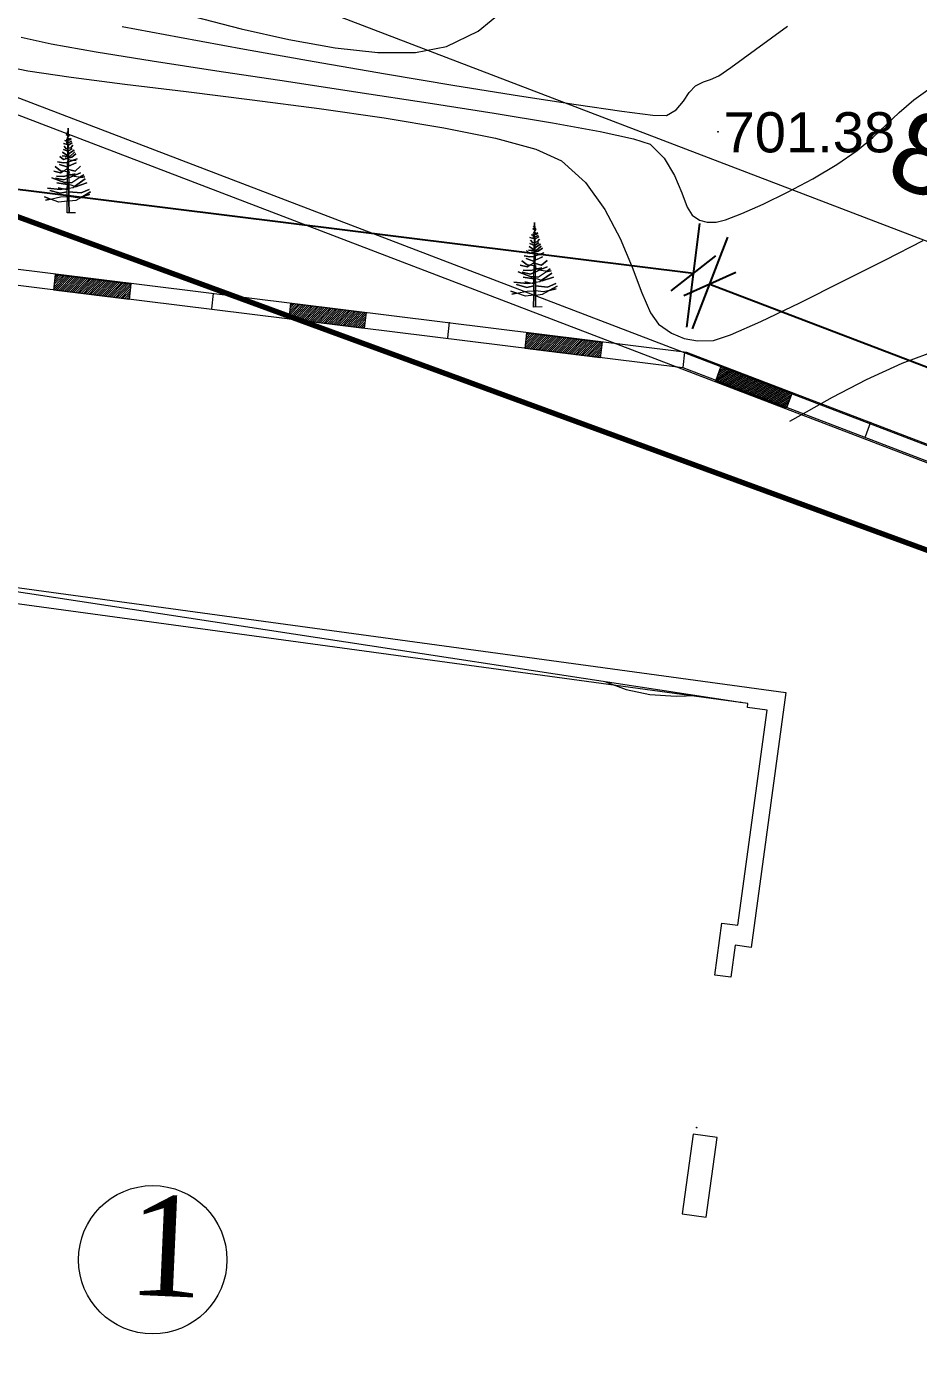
# Model space of a CAD drawing. Header units: feet. Extents: x 3381 to 682707, y 675186 to 4374675.
# Drawn here: x 681312.7 to 681334.9, y 4373090.98 to 4373124 of the extents above; entities that cross this region are included whole.
import ezdxf

# ---------------------------------------------------------------- set-up
doc = ezdxf.new("R2010")
doc.units = ezdxf.units.FT
doc.header["$MEASUREMENT"] = 0
doc.header["$PDMODE"] = 34
doc.header["$PDSIZE"] = 0.01
doc.linetypes.add('DUZ', pattern=[0])
doc.layers.get('0').update_dxf_attribs({"linetype": 'CONTINUOUS'})
doc.layers.get('Defpoints').update_dxf_attribs({"linetype": 'CONTINUOUS'})
for name, color, linetype in [('0_Point_Height', 2, 'CONTINUOUS'), ('0_Point_Point', 7, 'CONTINUOUS'), ('Aqaclar', 3, 'CONTINUOUS'), ('Layer8', 7, 'CONTINUOUS')]:
    doc.layers.add(name, color=color, linetype=linetype)
for name, color, linetype, lineweight in [('ANA HORIZONTAL', 24, 'CONTINUOUS', 30), ('das tikili', 5, 'CONTINUOUS', 0), ('HORIZANTAL', 24, 'CONTINUOUS', 13)]:
    doc.layers.add(name, color=color, linetype=linetype, lineweight=lineweight)
doc.styles.get("Standard").update_dxf_attribs({"font": 'arial.ttf', "height": 1.5})
doc.styles.add('style5', font='arialazlat.ttf', dxfattribs={"height": 400})
doc.dimstyles.new('ISO-25', dxfattribs={"dimtxt": 1.5, "dimasz": 1, "dimexe": 1.25, "dimexo": 0.625, "dimtad": 1, "dimtxsty": 'Standard', "dimblk": 'OBLIQUE', "dimcen": 2.5, "dimadec": 0, "dimazin": 0, "dimtfac": 1, "dimtmove": 0, "dimatfit": 3, "dimldrblk": 'OBLIQUE', "dimfxl": 1, "dimarcsym": 0})

# ---------------------------------------------------------------- blocks, each defined once
blk = doc.blocks.new('_Oblique')
at = {"color": 0, "linetype": 'ByBlock', "lineweight": -2}
blk.add_line((-0.5, -0.5), (0.5, 0.5), dxfattribs=at)
blk = doc.blocks.new('*D51')
at = {"color": 0, "lineweight": -2, "transparency": 16777216}
for p, q in [((681294.849, 4373129.439), (681299.008, 4373140.308)), ((681298.561, 4373139.141), (681358.033, 4373116.38)), ((681354.32, 4373106.679), (681358.479, 4373117.547))]:
    blk.add_line(p, q, dxfattribs=at)
at = {"layer": 'Defpoints', "color": 0, "lineweight": 30, "transparency": 16777216}
for p in [(681294.625, 4373128.856), (681358.033, 4373116.38), (681354.096, 4373106.095)]:
    blk.add_point(p, dxfattribs=at)
at = {"color": 0, "lineweight": -2, "transparency": 16777216}
for p, rotation in [((681298.561, 4373139.141), 159.0573494502388), ((681358.033, 4373116.38), 339.0573494502387)]:
    blk.add_blockref('_Oblique', p, dxfattribs=dict(at, rotation=rotation))
at = {"color": 0, "lineweight": 20, "transparency": 16777216, "insert": (681328.843, 4373129.186), "char_height": 1.5, "attachment_point": 5, "rotation": 339.0573}
blk.add_mtext('63,68', dxfattribs=at)
blk = doc.blocks.new('*D53')
at = {"color": 0, "lineweight": -2, "transparency": 16777216}
for p, q in [((681290.315, 4373121.343), (681290.636, 4373123.928)), ((681290.482, 4373122.688), (681329.298, 4373117.858)), ((681329.131, 4373116.514), (681329.452, 4373119.099))]:
    blk.add_line(p, q, dxfattribs=at)
at = {"layer": 'Defpoints', "color": 0, "lineweight": 30, "transparency": 16777216}
for p in [(681290.237, 4373120.723), (681329.298, 4373117.858), (681329.053, 4373115.894)]:
    blk.add_point(p, dxfattribs=at)
at = {"color": 0, "lineweight": -2, "transparency": 16777216}
for p, rotation in [((681290.482, 4373122.688), 172.9079159847132), ((681329.298, 4373117.858), 352.9079159847132)]:
    blk.add_blockref('_Oblique', p, dxfattribs=dict(at, rotation=rotation))
at = {"color": 0, "lineweight": 20, "transparency": 16777216, "insert": (681310.062, 4373121.654), "char_height": 1.5, "attachment_point": 5, "rotation": 352.9079}
blk.add_mtext('{\\fArial|b0|i0|c238|p34;39.0}', dxfattribs=at)
blk = doc.blocks.new('*D54')
at = {"color": 0, "lineweight": -2, "transparency": 16777216}
for p, q in [((681329.276, 4373116.478), (681330.148, 4373118.758)), ((681329.702, 4373117.59), (681354.809, 4373107.998)), ((681354.383, 4373106.885), (681355.255, 4373109.165))]:
    blk.add_line(p, q, dxfattribs=at)
at = {"layer": 'Defpoints', "color": 0, "lineweight": 30, "transparency": 16777216}
for p in [(681329.053, 4373115.894), (681354.809, 4373107.998), (681354.16, 4373106.301)]:
    blk.add_point(p, dxfattribs=at)
at = {"color": 0, "lineweight": -2, "transparency": 16777216}
for p, rotation in [((681329.702, 4373117.59), 159.0895513986709), ((681354.809, 4373107.998), 339.0895513986709)]:
    blk.add_blockref('_Oblique', p, dxfattribs=dict(at, rotation=rotation))
at = {"color": 0, "lineweight": 20, "transparency": 16777216, "insert": (681342.752, 4373114.093), "char_height": 1.5, "attachment_point": 5, "rotation": 339.0896}
blk.add_mtext('{\\fArial|b0|i0|c238|p34;26.80}', dxfattribs=at)
blk = doc.blocks.new('*D56')
at = {"color": 0, "lineweight": -2, "transparency": 16777216}
blk.add_arc((681305.581, 4373174.331), 7.308, 157.6168, 262.2234, dxfattribs=at)
at = {"layer": 'Defpoints', "color": 0, "lineweight": 30, "transparency": 16777216}
for p in [(681307.168, 4373185.951), (681288.626, 4373181.314, 709.272), (681298.445, 4373172.751), (681320.062, 4373168.368, 709.019), (681294.624, 4373094.104)]:
    blk.add_point(p, dxfattribs=at)
at = {"color": 0, "lineweight": -2, "transparency": 16777216}
for p, rotation in [((681298.823, 4373177.114), 67.61681356868678), ((681304.592, 4373167.09), 352.223436213165)]:
    blk.add_blockref('_Oblique', p, dxfattribs=dict(at, rotation=rotation))
at = {"color": 0, "lineweight": 20, "transparency": 16777216, "insert": (681300.452, 4373171.38), "char_height": 1.5, "attachment_point": 5, "rotation": 299.9201}
blk.add_mtext('105°', dxfattribs=at)
blk = doc.blocks.new('*D57')
at = {"color": 0, "lineweight": -2, "transparency": 16777216}
blk.add_arc((681305.581, 4373174.331), 7.32, 262.2234, 337.6168, dxfattribs=at)
at = {"layer": 'Defpoints', "color": 0, "lineweight": 30, "transparency": 16777216}
for p in [(681307.168, 4373185.951), (681288.626, 4373181.314, 709.272), (681310.525, 4373168.933), (681320.062, 4373168.368, 709.019), (681294.624, 4373094.104)]:
    blk.add_point(p, dxfattribs=at)
at = {"color": 0, "lineweight": -2, "transparency": 16777216}
for p, rotation in [((681312.35, 4373171.544), 67.61681356753547), ((681304.59, 4373167.078), 172.2234362136271)]:
    blk.add_blockref('_Oblique', p, dxfattribs=dict(at, rotation=rotation))
at = {"color": 0, "lineweight": 20, "transparency": 16777216, "insert": (681308.54, 4373169.189), "char_height": 1.5, "attachment_point": 5, "rotation": 29.9201}
blk.add_mtext('75°', dxfattribs=at)

msp = doc.modelspace()

# ---------------------------------------------------------------- hatches: boundary and pattern name
at = {"lineweight": 20}
h = msp.add_hatch(dxfattribs=at)
h.set_pattern_fill('ANSI31', scale=0.3, angle=0.4649)
h.set_pattern_definition([(45.4649425098, (31765.242326, -8333.535876), (-0.02673080442278, 0.02630045807417), [])])
h.paths.add_polyline_path([(681313.423, 4373117.83), (681315.298, 4373117.595), (681315.249, 4373117.209), (681313.382, 4373117.44)])
h = msp.add_hatch(dxfattribs=at)
h.set_pattern_fill('ANSI31', scale=0.3, angle=1.0889)
h.set_pattern_definition([(46.0888578068, (79519.93323, -15147.52107), (-0.0270156095107, 0.0260078227225), [])])
h.paths.add_polyline_path([(681319.274, 4373117.117), (681321.149, 4373116.883), (681321.104, 4373116.488), (681319.237, 4373116.719)])
h = msp.add_hatch(dxfattribs=at)
h.set_pattern_fill('ANSI31', scale=0.3, angle=0.4649)
h.set_pattern_definition([(45.4649425098, (31776.969633, -8334.98933), (-0.02673080442278, 0.02630045807417), [])])
h.paths.add_polyline_path([(681325.15, 4373116.376), (681327.025, 4373116.142), (681326.976, 4373115.756), (681325.109, 4373115.987)])
h = msp.add_hatch(dxfattribs=at)
h.set_pattern_fill('ANSI31', scale=0.3, angle=-12.6583)
h.set_pattern_definition([(32.3417294339, (-946045.162787, 253567.145925), (-0.02006129345044, 0.03168271618873), [])])
h.paths.add_polyline_path([(681329.984, 4373115.558), (681331.75, 4373114.884), (681331.612, 4373114.512), (681329.853, 4373115.18)])

# ---------------------------------------------------------------- linework, layer by layer
at = {"color": 7, "lineweight": 20}
for p, q in [((681296.393, 4373133.475, -716.5), (681360.907, 4373108.785, -716.5)), ((681317.346, 4373117.359, -716.5), (681317.302, 4373116.973, -716.5)), ((681323.219, 4373116.639, -716.5), (681323.175, 4373116.253, -716.5)), ((681329.072, 4373115.897, -716.5), (681329.029, 4373115.511, -716.5)), ((681333.702, 4373114.155, -716.5), (681333.568, 4373113.791, -716.5)), ((681305.836, 4373110.943, -716.5), (681331.597, 4373107.425, -716.5)), ((681330.651, 4373107.15, -716.5), (681305.386, 4373110.6, -716.5)), ((681331.597, 4373107.425, -716.5), (681330.731, 4373101.083, -716.5)), ((681330.403, 4373101.633, -716.5), (681331.133, 4373106.983, -716.5)), ((681330.638, 4373107.051, -716.5), (681330.651, 4373107.15, -716.5)), ((681331.133, 4373106.983, -716.5), (681330.638, 4373107.051, -716.5)), ((681329.829, 4373100.389, -716.5), (681330.006, 4373101.687, -716.5)), ((681330.006, 4373101.687, -716.5), (681330.403, 4373101.633, -716.5)), ((681330.335, 4373101.137, -716.5), (681330.227, 4373100.345, -716.5)), ((681330.731, 4373101.083, -716.5), (681330.335, 4373101.137, -716.5)), ((681330.227, 4373100.345, -716.5), (681329.829, 4373100.389, -716.5)), ((681329.289, 4373096.436, -716.5), (681329.019, 4373094.454, -716.5)), ((681329.884, 4373096.355, -716.5), (681329.289, 4373096.436, -716.5)), ((681329.613, 4373094.373, -716.5), (681329.884, 4373096.355, -716.5)), ((681329.019, 4373094.454, -716.5), (681329.613, 4373094.373, -716.5))]:
    msp.add_line(p, q, dxfattribs=at)
at = {"color": 7, "lineweight": 70}
msp.add_line((681350.674, 4373105.259), (681297.236, 4373124.85), dxfattribs=at)
at = {"color": 7, "lineweight": 20, "elevation": -716.5}
for points in [[(681363.511, 4373102.706), (681375.886, 4373097.97), (681343.743, 4373016.611), (681251.338, 4373044.734), (681294.529, 4373129.107), (681354.168, 4373106.282)], [(681363.368, 4373102.333), (681375.365, 4373097.741), (681343.507, 4373017.101), (681251.912, 4373044.977), (681294.721, 4373128.605), (681354.025, 4373105.908)], [(681354.278, 4373105.841), (681354.452, 4373106.203), (681329.129, 4373115.884), (681290.235, 4373120.718), (681255.189, 4373052.255), (681352.738, 4373039.266), (681368.515, 4373079.183), (681368.156, 4373079.325), (681352.479, 4373039.719), (681255.825, 4373052.557), (681290.514, 4373120.284), (681329.029, 4373115.511), (681354.278, 4373105.841)], [(681313.422, 4373117.83), (681315.298, 4373117.595), (681315.25, 4373117.21), (681313.382, 4373117.442), (681313.422, 4373117.83)], [(681319.274, 4373117.117), (681321.149, 4373116.883), (681321.104, 4373116.488), (681319.237, 4373116.721), (681319.274, 4373117.117)], [(681325.15, 4373116.376), (681327.025, 4373116.142), (681326.977, 4373115.756), (681325.109, 4373115.989), (681325.15, 4373116.376)], [(681329.984, 4373115.558), (681331.75, 4373114.884), (681331.612, 4373114.512), (681329.854, 4373115.181), (681329.984, 4373115.558)]]:
    msp.add_lwpolyline(points, dxfattribs=at)
at = {"color": 7, "linetype": 'DUZ', "lineweight": 20}
msp.add_circle((681315.839, 4373093.309, -29), 1.846, dxfattribs=at)
at = {"linetype": 'Continuous'}
msp.add_open_spline([(681303.597, 4373250.826, -716.5), (681305.418, 4373247.355, -716.5), (681311.724, 4373235.337, -716.5), (681321.621, 4373217.356, -716.5), (681335.616, 4373198.092, -716.5), (681346.387, 4373177.894, -716.5), (681357.351, 4373160.008, -716.5), (681366.478, 4373142.605, -716.5), (681379.893, 4373124.084, -716.5), (681396.493, 4373109.795, -716.5), (681408.028, 4373094.958, -716.5), (681415.958, 4373084.475, -716.5), (681427.276, 4373072.557, -716.5), (681435.525, 4373061.865, -716.5), (681439.969, 4373056.105, -716.5)], degree=3, knots=[0, 0, 0, 0, 11.75951, 40.72321, 61.46233, 83.054979, 109.290717, 124.392744, 141.962718, 177.533008, 189.558821, 198.276488, 216.955448, 238.768866, 238.768866, 238.768866, 238.768866], dxfattribs=at)
at = {"layer": '0_Point_Point', "lineweight": 20}
for p in [(681329.907, 4373121.382, -15.117), (681330.463, 4373107.186, -716.5), (681329.375, 4373096.603, -716.5)]:
    msp.add_point(p, dxfattribs=at)
at = {"layer": 'ANA HORIZONTAL', "color": 32, "lineweight": 20, "elevation": -16.5}
msp.add_lwpolyline([(681331.698, 4373114.175), (681331.977, 4373114.336), (681332.756, 4373114.776), (681333.599, 4373115.217), (681334.493, 4373115.625), (681335.427, 4373115.967)], dxfattribs=at)
at = {"layer": 'Aqaclar', "color": 3, "lineweight": 20, "elevation": -716.5}
for points in [[(681313.919, 4373119.367), (681313.707, 4373119.36), (681313.71, 4373119.654), (681313.503, 4373119.631), (681313.293, 4373119.706), (681313.143, 4373119.76), (681313.293, 4373119.706), (681313.168, 4373119.679), (681313.293, 4373119.706), (681313.547, 4373119.76), (681313.712, 4373119.767), (681313.71, 4373119.654), (681313.756, 4373119.659), (681313.759, 4373119.362), (681313.756, 4373119.659), (681313.932, 4373119.679), (681314.099, 4373119.773), (681314.267, 4373119.817), (681314.099, 4373119.773), (681314.292, 4373119.882), (681314.099, 4373119.773), (681313.957, 4373119.736), (681313.754, 4373119.766), (681313.756, 4373119.659), (681313.754, 4373119.766), (681313.736, 4373119.768), (681313.712, 4373119.767), (681313.713, 4373119.89), (681313.711, 4373119.89), (681313.54, 4373119.849), (681313.281, 4373119.922), (681313.54, 4373119.849), (681313.711, 4373119.89), (681313.713, 4373119.89), (681313.714, 4373119.936), (681313.705, 4373119.939), (681313.49, 4373119.987), (681313.619, 4373119.958), (681313.547, 4373119.947), (681313.218, 4373119.979), (681313.547, 4373119.947), (681313.619, 4373119.958), (681313.714, 4373119.972), (681313.714, 4373119.936), (681313.714, 4373119.972), (681313.752, 4373119.978), (681313.754, 4373119.766), (681313.753, 4373119.89), (681313.755, 4373119.89), (681314.058, 4373119.858), (681314.261, 4373119.947), (681314.058, 4373119.858), (681313.753, 4373119.89), (681313.752, 4373119.978), (681313.863, 4373119.995), (681314.16, 4373120.206), (681313.897, 4373120.02), (681313.919, 4373120.011), (681314.204, 4373120.109), (681313.919, 4373120.011), (681313.812, 4373120.052), (681313.751, 4373120.062), (681313.752, 4373119.978), (681313.751, 4373120.062), (681313.716, 4373120.067), (681313.714, 4373119.972), (681313.716, 4373120.067), (681313.452, 4373120.109), (681313.716, 4373120.067), (681313.716, 4373120.117), (681313.648, 4373120.117), (681313.326, 4373120.238), (681313.648, 4373120.117), (681313.716, 4373120.117), (681313.718, 4373120.219), (681313.629, 4373120.182), (681313.42, 4373120.23), (681313.629, 4373120.182), (681313.749, 4373120.233), (681313.75, 4373120.117), (681313.716, 4373120.117), (681313.75, 4373120.117), (681313.751, 4373120.062), (681313.75, 4373120.117), (681313.831, 4373120.117), (681314.03, 4373120.25), (681314.122, 4373120.311), (681314.03, 4373120.25), (681314.052, 4373120.246), (681314.147, 4373120.262), (681314.052, 4373120.246), (681313.894, 4373120.271), (681313.867, 4373120.283), (681313.749, 4373120.233), (681313.867, 4373120.283), (681314.046, 4373120.36), (681313.867, 4373120.283), (681313.806, 4373120.311), (681313.913, 4373120.335), (681313.806, 4373120.311), (681313.736, 4373120.343), (681313.747, 4373120.338), (681313.748, 4373120.298), (681313.806, 4373120.311), (681313.748, 4373120.298), (681313.749, 4373120.233), (681313.748, 4373120.298), (681313.718, 4373120.292), (681313.718, 4373120.219), (681313.718, 4373120.292), (681313.623, 4373120.271), (681313.446, 4373120.279), (681313.623, 4373120.271), (681313.718, 4373120.292), (681313.72, 4373120.384), (681313.774, 4373120.376), (681313.747, 4373120.38), (681313.747, 4373120.338), (681313.747, 4373120.38), (681313.72, 4373120.384), (681313.547, 4373120.408), (681313.414, 4373120.514), (681313.547, 4373120.408), (681313.611, 4373120.399), (681313.547, 4373120.36), (681313.376, 4373120.4), (681313.547, 4373120.36), (681313.611, 4373120.399), (681313.721, 4373120.467), (681313.72, 4373120.384), (681313.747, 4373120.38), (681313.746, 4373120.443), (681313.907, 4373120.4), (681314.046, 4373120.522), (681313.907, 4373120.4), (681313.746, 4373120.443), (681313.745, 4373120.524), (681313.932, 4373120.611), (681313.705, 4373120.505), (681313.522, 4373120.57), (681313.705, 4373120.505), (681313.721, 4373120.513), (681313.721, 4373120.467), (681313.723, 4373120.625), (681313.705, 4373120.619), (681313.616, 4373120.611), (681313.471, 4373120.635), (681313.616, 4373120.611), (681313.705, 4373120.619), (681313.723, 4373120.625), (681313.744, 4373120.632), (681313.745, 4373120.524), (681313.744, 4373120.632), (681313.964, 4373120.708), (681313.858, 4373120.671), (681313.932, 4373120.667), (681313.781, 4373120.675), (681313.667, 4373120.732), (681313.724, 4373120.704), (681313.723, 4373120.625), (681313.744, 4373120.632), (681313.742, 4373120.726), (681313.616, 4373120.692), (681313.528, 4373120.765), (681313.616, 4373120.692), (681313.724, 4373120.721), (681313.724, 4373120.704), (681313.724, 4373120.721), (681313.825, 4373120.748), (681313.926, 4373120.829), (681313.825, 4373120.748), (681313.742, 4373120.726), (681313.742, 4373120.767), (681313.774, 4373120.765), (681313.901, 4373120.878), (681313.774, 4373120.765), (681313.742, 4373120.767), (681313.724, 4373120.769), (681313.724, 4373120.721), (681313.724, 4373120.769), (681313.585, 4373120.781), (681313.724, 4373120.769), (681313.725, 4373120.784), (681313.597, 4373120.87), (681313.725, 4373120.784), (681313.726, 4373120.896), (681313.73, 4373120.894), (681313.616, 4373120.943), (681313.73, 4373120.894), (681313.837, 4373120.959), (681313.74, 4373120.9), (681313.742, 4373120.767), (681313.741, 4373120.834), (681313.882, 4373120.927), (681313.741, 4373120.834), (681313.739, 4373120.97), (681313.799, 4373120.983), (681313.856, 4373121.048), (681313.799, 4373120.983), (681313.739, 4373120.97), (681313.727, 4373120.968), (681313.726, 4373120.896), (681313.727, 4373120.968), (681313.686, 4373120.959), (681313.635, 4373121.024), (681313.686, 4373120.959), (681313.727, 4373120.968), (681313.728, 4373121.061), (681313.616, 4373121.088), (681313.749, 4373121.056), (681313.837, 4373121.105), (681313.749, 4373121.056), (681313.738, 4373121.059), (681313.739, 4373120.97), (681313.738, 4373121.059), (681313.738, 4373121.103), (681313.818, 4373121.145), (681313.738, 4373121.103), (681313.737, 4373121.176), (681313.768, 4373121.169), (681313.737, 4373121.176), (681313.686, 4373121.186), (681313.729, 4373121.177), (681313.728, 4373121.061), (681313.729, 4373121.105), (681313.686, 4373121.113), (681313.729, 4373121.105), (681313.729, 4373121.135), (681313.654, 4373121.161), (681313.729, 4373121.135), (681313.729, 4373121.177), (681313.73, 4373121.216), (681313.705, 4373121.226), (681313.736, 4373121.214), (681313.768, 4373121.202), (681313.793, 4373121.169), (681313.78, 4373121.186), (681313.812, 4373121.21), (681313.768, 4373121.178), (681313.78, 4373121.186), (681313.768, 4373121.202), (681313.736, 4373121.214), (681313.737, 4373121.176), (681313.736, 4373121.214), (681313.736, 4373121.276), (681313.774, 4373121.307), (681313.741, 4373121.28), (681313.762, 4373121.267), (681313.741, 4373121.28), (681313.731, 4373121.286), (681313.686, 4373121.315), (681313.731, 4373121.286), (681313.732, 4373121.346), (681313.705, 4373121.38), (681313.732, 4373121.346), (681313.733, 4373121.469), (681313.735, 4373121.283), (681313.736, 4373121.276), (681313.735, 4373121.283), (681313.731, 4373121.286), (681313.731, 4373121.272), (681313.736, 4373121.276), (681313.724, 4373121.267), (681313.731, 4373121.272), (681313.73, 4373121.216)], [(681325.528, 4373117.025), (681325.317, 4373117.017), (681325.32, 4373117.312), (681325.113, 4373117.288), (681324.903, 4373117.364), (681324.752, 4373117.418), (681324.903, 4373117.364), (681324.778, 4373117.337), (681324.903, 4373117.364), (681325.157, 4373117.418), (681325.322, 4373117.425), (681325.32, 4373117.312), (681325.366, 4373117.317), (681325.369, 4373117.019), (681325.366, 4373117.317), (681325.542, 4373117.337), (681325.709, 4373117.431), (681325.877, 4373117.475), (681325.709, 4373117.431), (681325.902, 4373117.539), (681325.709, 4373117.431), (681325.567, 4373117.394), (681325.364, 4373117.423), (681325.366, 4373117.317), (681325.364, 4373117.423), (681325.346, 4373117.426), (681325.322, 4373117.425), (681325.323, 4373117.548), (681325.321, 4373117.547), (681325.15, 4373117.507), (681324.891, 4373117.58), (681325.15, 4373117.507), (681325.321, 4373117.547), (681325.323, 4373117.548), (681325.324, 4373117.594), (681325.315, 4373117.596), (681325.1, 4373117.645), (681325.229, 4373117.615), (681325.157, 4373117.604), (681324.828, 4373117.637), (681325.157, 4373117.604), (681325.229, 4373117.615), (681325.324, 4373117.63), (681325.324, 4373117.594), (681325.324, 4373117.63), (681325.362, 4373117.636), (681325.364, 4373117.423), (681325.363, 4373117.548), (681325.365, 4373117.547), (681325.668, 4373117.515), (681325.871, 4373117.604), (681325.668, 4373117.515), (681325.363, 4373117.548), (681325.362, 4373117.636), (681325.473, 4373117.653), (681325.769, 4373117.863), (681325.507, 4373117.677), (681325.529, 4373117.669), (681325.814, 4373117.766), (681325.529, 4373117.669), (681325.422, 4373117.709), (681325.361, 4373117.719), (681325.362, 4373117.636), (681325.361, 4373117.719), (681325.326, 4373117.725), (681325.324, 4373117.63), (681325.326, 4373117.725), (681325.062, 4373117.766), (681325.326, 4373117.725), (681325.326, 4373117.774), (681325.258, 4373117.774), (681324.936, 4373117.896), (681325.258, 4373117.774), (681325.326, 4373117.774), (681325.327, 4373117.877), (681325.239, 4373117.839), (681325.03, 4373117.888), (681325.239, 4373117.839), (681325.359, 4373117.89), (681325.36, 4373117.774), (681325.326, 4373117.774), (681325.36, 4373117.774), (681325.361, 4373117.719), (681325.36, 4373117.774), (681325.441, 4373117.774), (681325.64, 4373117.907), (681325.732, 4373117.969), (681325.64, 4373117.907), (681325.662, 4373117.904), (681325.757, 4373117.92), (681325.662, 4373117.904), (681325.504, 4373117.928), (681325.477, 4373117.941), (681325.359, 4373117.89), (681325.477, 4373117.941), (681325.656, 4373118.017), (681325.477, 4373117.941), (681325.416, 4373117.969), (681325.523, 4373117.993), (681325.416, 4373117.969), (681325.346, 4373118.001), (681325.357, 4373117.996), (681325.358, 4373117.956), (681325.416, 4373117.969), (681325.358, 4373117.956), (681325.359, 4373117.89), (681325.358, 4373117.956), (681325.328, 4373117.949), (681325.327, 4373117.877), (681325.328, 4373117.949), (681325.233, 4373117.928), (681325.056, 4373117.936), (681325.233, 4373117.928), (681325.328, 4373117.949), (681325.33, 4373118.041), (681325.384, 4373118.033), (681325.357, 4373118.037), (681325.357, 4373117.996), (681325.357, 4373118.037), (681325.33, 4373118.041), (681325.157, 4373118.066), (681325.024, 4373118.171), (681325.157, 4373118.066), (681325.221, 4373118.057), (681325.157, 4373118.017), (681324.986, 4373118.058), (681325.157, 4373118.017), (681325.221, 4373118.057), (681325.331, 4373118.125), (681325.33, 4373118.041), (681325.357, 4373118.037), (681325.356, 4373118.101), (681325.517, 4373118.058), (681325.656, 4373118.179), (681325.517, 4373118.058), (681325.356, 4373118.101), (681325.355, 4373118.182), (681325.542, 4373118.268), (681325.315, 4373118.163), (681325.131, 4373118.228), (681325.315, 4373118.163), (681325.331, 4373118.171), (681325.331, 4373118.125), (681325.333, 4373118.282), (681325.315, 4373118.276), (681325.226, 4373118.268), (681325.081, 4373118.292), (681325.226, 4373118.268), (681325.315, 4373118.276), (681325.333, 4373118.282), (681325.354, 4373118.29), (681325.355, 4373118.182), (681325.354, 4373118.29), (681325.574, 4373118.365), (681325.467, 4373118.329), (681325.542, 4373118.325), (681325.39, 4373118.333), (681325.277, 4373118.39), (681325.334, 4373118.361), (681325.333, 4373118.282), (681325.354, 4373118.29), (681325.352, 4373118.383), (681325.226, 4373118.349), (681325.138, 4373118.422), (681325.226, 4373118.349), (681325.334, 4373118.378), (681325.334, 4373118.361), (681325.334, 4373118.378), (681325.435, 4373118.406), (681325.536, 4373118.487), (681325.435, 4373118.406), (681325.352, 4373118.383), (681325.352, 4373118.425), (681325.384, 4373118.422), (681325.51, 4373118.535), (681325.384, 4373118.422), (681325.352, 4373118.425), (681325.334, 4373118.426), (681325.334, 4373118.378), (681325.334, 4373118.426), (681325.195, 4373118.438), (681325.334, 4373118.426), (681325.335, 4373118.442), (681325.207, 4373118.527), (681325.335, 4373118.442), (681325.336, 4373118.553), (681325.34, 4373118.552), (681325.226, 4373118.6), (681325.34, 4373118.552), (681325.447, 4373118.616), (681325.35, 4373118.558), (681325.352, 4373118.425), (681325.351, 4373118.491), (681325.492, 4373118.584), (681325.351, 4373118.491), (681325.349, 4373118.628), (681325.409, 4373118.641), (681325.466, 4373118.705), (681325.409, 4373118.641), (681325.349, 4373118.628), (681325.337, 4373118.625), (681325.336, 4373118.553), (681325.337, 4373118.625), (681325.296, 4373118.616), (681325.245, 4373118.681), (681325.296, 4373118.616), (681325.337, 4373118.625), (681325.338, 4373118.719), (681325.226, 4373118.746), (681325.359, 4373118.714), (681325.447, 4373118.762), (681325.359, 4373118.714), (681325.348, 4373118.716), (681325.349, 4373118.628), (681325.348, 4373118.716), (681325.348, 4373118.76), (681325.428, 4373118.803), (681325.348, 4373118.76), (681325.347, 4373118.833), (681325.378, 4373118.827), (681325.347, 4373118.833), (681325.296, 4373118.843), (681325.339, 4373118.835), (681325.338, 4373118.719), (681325.339, 4373118.762), (681325.296, 4373118.77), (681325.339, 4373118.762), (681325.339, 4373118.793), (681325.264, 4373118.819), (681325.339, 4373118.793), (681325.339, 4373118.835), (681325.34, 4373118.874), (681325.315, 4373118.884), (681325.346, 4373118.871), (681325.378, 4373118.859), (681325.403, 4373118.827), (681325.39, 4373118.844), (681325.422, 4373118.867), (681325.378, 4373118.835), (681325.39, 4373118.844), (681325.378, 4373118.859), (681325.346, 4373118.871), (681325.347, 4373118.833), (681325.346, 4373118.871), (681325.345, 4373118.934), (681325.384, 4373118.965), (681325.35, 4373118.938), (681325.371, 4373118.924), (681325.35, 4373118.938), (681325.341, 4373118.944), (681325.296, 4373118.973), (681325.341, 4373118.944), (681325.342, 4373119.003), (681325.315, 4373119.037), (681325.342, 4373119.003), (681325.343, 4373119.126), (681325.345, 4373118.941), (681325.345, 4373118.934), (681325.345, 4373118.941), (681325.341, 4373118.944), (681325.341, 4373118.93), (681325.345, 4373118.934), (681325.334, 4373118.924), (681325.341, 4373118.93), (681325.34, 4373118.874)]]:
    msp.add_lwpolyline(points, dxfattribs=at)
at = {"layer": 'das tikili', "color": 32, "lineweight": 20, "elevation": -716.5}
msp.add_lwpolyline([(681304.2, 4373111.203), (681330.463, 4373107.186)], dxfattribs=at)
at = {"layer": 'HORIZANTAL', "color": 32, "linetype": 'Continuous', "lineweight": 13}
for points, elevation in [([(681316.853, 4373124.246), (681318.042, 4373123.943), (681319.23, 4373123.676), (681320.376, 4373123.472), (681321.439, 4373123.357), (681322.377, 4373123.357), (681323.151, 4373123.499), (681323.938, 4373123.881), (681324.582, 4373124.419)], -14.5), ([(681315.079, 4373124.003), (681316.504, 4373123.732), (681318.123, 4373123.436), (681319.857, 4373123.129), (681321.629, 4373122.825), (681323.359, 4373122.535), (681324.968, 4373122.275), (681326.378, 4373122.056), (681327.51, 4373121.892), (681328.286, 4373121.797), (681328.626, 4373121.783), (681328.869, 4373121.93), (681329.045, 4373122.142), (681329.191, 4373122.359), (681329.345, 4373122.523), (681329.543, 4373122.626), (681329.719, 4373122.68), (681329.928, 4373122.771), (681330.229, 4373122.98), (681330.842, 4373123.426), (681331.639, 4373124.012)], -15), ([(681312.568, 4373123.732), (681313.317, 4373123.572), (681314.431, 4373123.374), (681315.83, 4373123.147), (681317.435, 4373122.899), (681319.167, 4373122.636), (681320.948, 4373122.368), (681322.698, 4373122.101), (681324.338, 4373121.844), (681325.788, 4373121.604), (681326.971, 4373121.39), (681327.807, 4373121.209), (681328.217, 4373121.069), (681328.568, 4373120.721), (681328.821, 4373120.291), (681329.003, 4373119.859), (681329.142, 4373119.504), (681329.263, 4373119.305), (681329.45, 4373119.185), (681329.635, 4373119.13), (681329.858, 4373119.129), (681330.091, 4373119.192), (681330.499, 4373119.349), (681331.03, 4373119.583), (681331.636, 4373119.875), (681332.265, 4373120.209), (681332.867, 4373120.566), (681333.367, 4373120.914), (681333.758, 4373121.24), (681334.092, 4373121.553), (681334.417, 4373121.863), (681334.783, 4373122.179), (681335.242, 4373122.511)], -15.5), ([(681312.008, 4373123.043), (681312.735, 4373122.9), (681313.808, 4373122.742), (681315.147, 4373122.568), (681316.675, 4373122.38), (681318.311, 4373122.177), (681319.978, 4373121.959), (681321.597, 4373121.728), (681323.088, 4373121.482), (681324.373, 4373121.222), (681325.374, 4373120.948), (681326.01, 4373120.66), (681326.613, 4373120.115), (681327.093, 4373119.446), (681327.471, 4373118.722), (681327.771, 4373118.008), (681328.014, 4373117.371), (681328.223, 4373116.877), (681328.422, 4373116.594), (681328.75, 4373116.371), (681329.061, 4373116.237), (681329.396, 4373116.18), (681329.795, 4373116.187), (681330.219, 4373116.325), (681330.973, 4373116.659), (681331.942, 4373117.125), (681333.014, 4373117.659), (681334.076, 4373118.196), (681335.014, 4373118.672)], -16)]:
    msp.add_lwpolyline(points, dxfattribs=dict(at, elevation=elevation))
at = {"layer": 'HORIZANTAL', "color": 16, "linetype": 'Continuous', "lineweight": 20, "elevation": -17.5}
msp.add_lwpolyline([(681327.091, 4373107.702), (681327.625, 4373107.497), (681328.213, 4373107.373), (681328.862, 4373107.332), (681329.369, 4373107.353)], dxfattribs=at)

# ---------------------------------------------------------------- texts
at = {"color": 7, "lineweight": 20, "insert": (681337.546, 4373119.682, -716.5), "char_height": 2, "attachment_point": 5, "rotation": 339.0573}
msp.add_mtext('86,73', dxfattribs=at)
at = {"layer": '0_Point_Height', "color": 0, "lineweight": 20}
msp.add_text('701.38', height=1, dxfattribs=at).set_placement((681330.043, 4373120.868, -15.117))
at = {"layer": 'Layer8', "color": 0, "lineweight": 20, "insert": (681315.182, 4373092.446, -29), "char_height": 2.5, "width": 81.30669, "attachment_point": 7, "rotation": 357.4524, "style": 'style5'}
msp.add_mtext('{\\fTimes New Roman|b0|i0|c238|p18;1}', dxfattribs=at)

# ---------------------------------------------------------------- dimensions: what is measured, and where the dimension line sits
at = {"color": 222, "lineweight": 20}
for base, line1, line2, picture, middle in [((681298.445, 4373172.751, -716.5), ((681307.168, 4373185.951, -716.5), (681294.624, 4373094.104, -716.5)), ((681288.626, 4373181.314, -7.228), (681320.062, 4373168.368, -7.481)), '*D56', (681300.452, 4373171.38, -716.5)), ((681310.525, 4373168.933, -716.5), ((681288.626, 4373181.314, -7.228), (681320.062, 4373168.368, -7.481)), ((681307.168, 4373185.951, -716.5), (681294.624, 4373094.104, -716.5)), '*D57', (681308.54, 4373169.189, -716.5))]:
    dim = msp.add_angular_dim_2l(base=base, line1=line1, line2=line2, dimstyle='ISO-25', dxfattribs=at)
    dim.commit()
    dim.dimension.update_dxf_attribs({"geometry": picture, "text_midpoint": middle})
at = {"color": 7, "lineweight": 20}
dim = msp.add_aligned_dim(p1=(681294.625, 4373128.856, -716.5), p2=(681354.096, 4373106.095, -716.5), distance=11.012, dimstyle='ISO-25', dxfattribs=at)
dim.commit()
dim.dimension.update_dxf_attribs({"geometry": '*D51', "text_midpoint": (681328.843, 4373129.186, -716.5)})
at = {"color": 3, "lineweight": 20}
for p1, p2, distance, text, picture, middle in [((681290.237, 4373120.723, -716.5), (681329.053, 4373115.894, -716.5), 1.98, '{\\fArial|b0|i0|c238|p34;39.0}', '*D53', (681310.062, 4373121.654, -716.5)), ((681329.053, 4373115.894, -716.5), (681354.16, 4373106.301, -716.5), 1.816, '{\\fArial|b0|i0|c238|p34;26.80}', '*D54', (681342.752, 4373114.093, -716.5))]:
    dim = msp.add_aligned_dim(p1=p1, p2=p2, distance=distance, text=text, dimstyle='ISO-25', dxfattribs=at)
    dim.commit()
    dim.dimension.update_dxf_attribs({"geometry": picture, "text_midpoint": middle})

doc.saveas('drawing.dxf')
